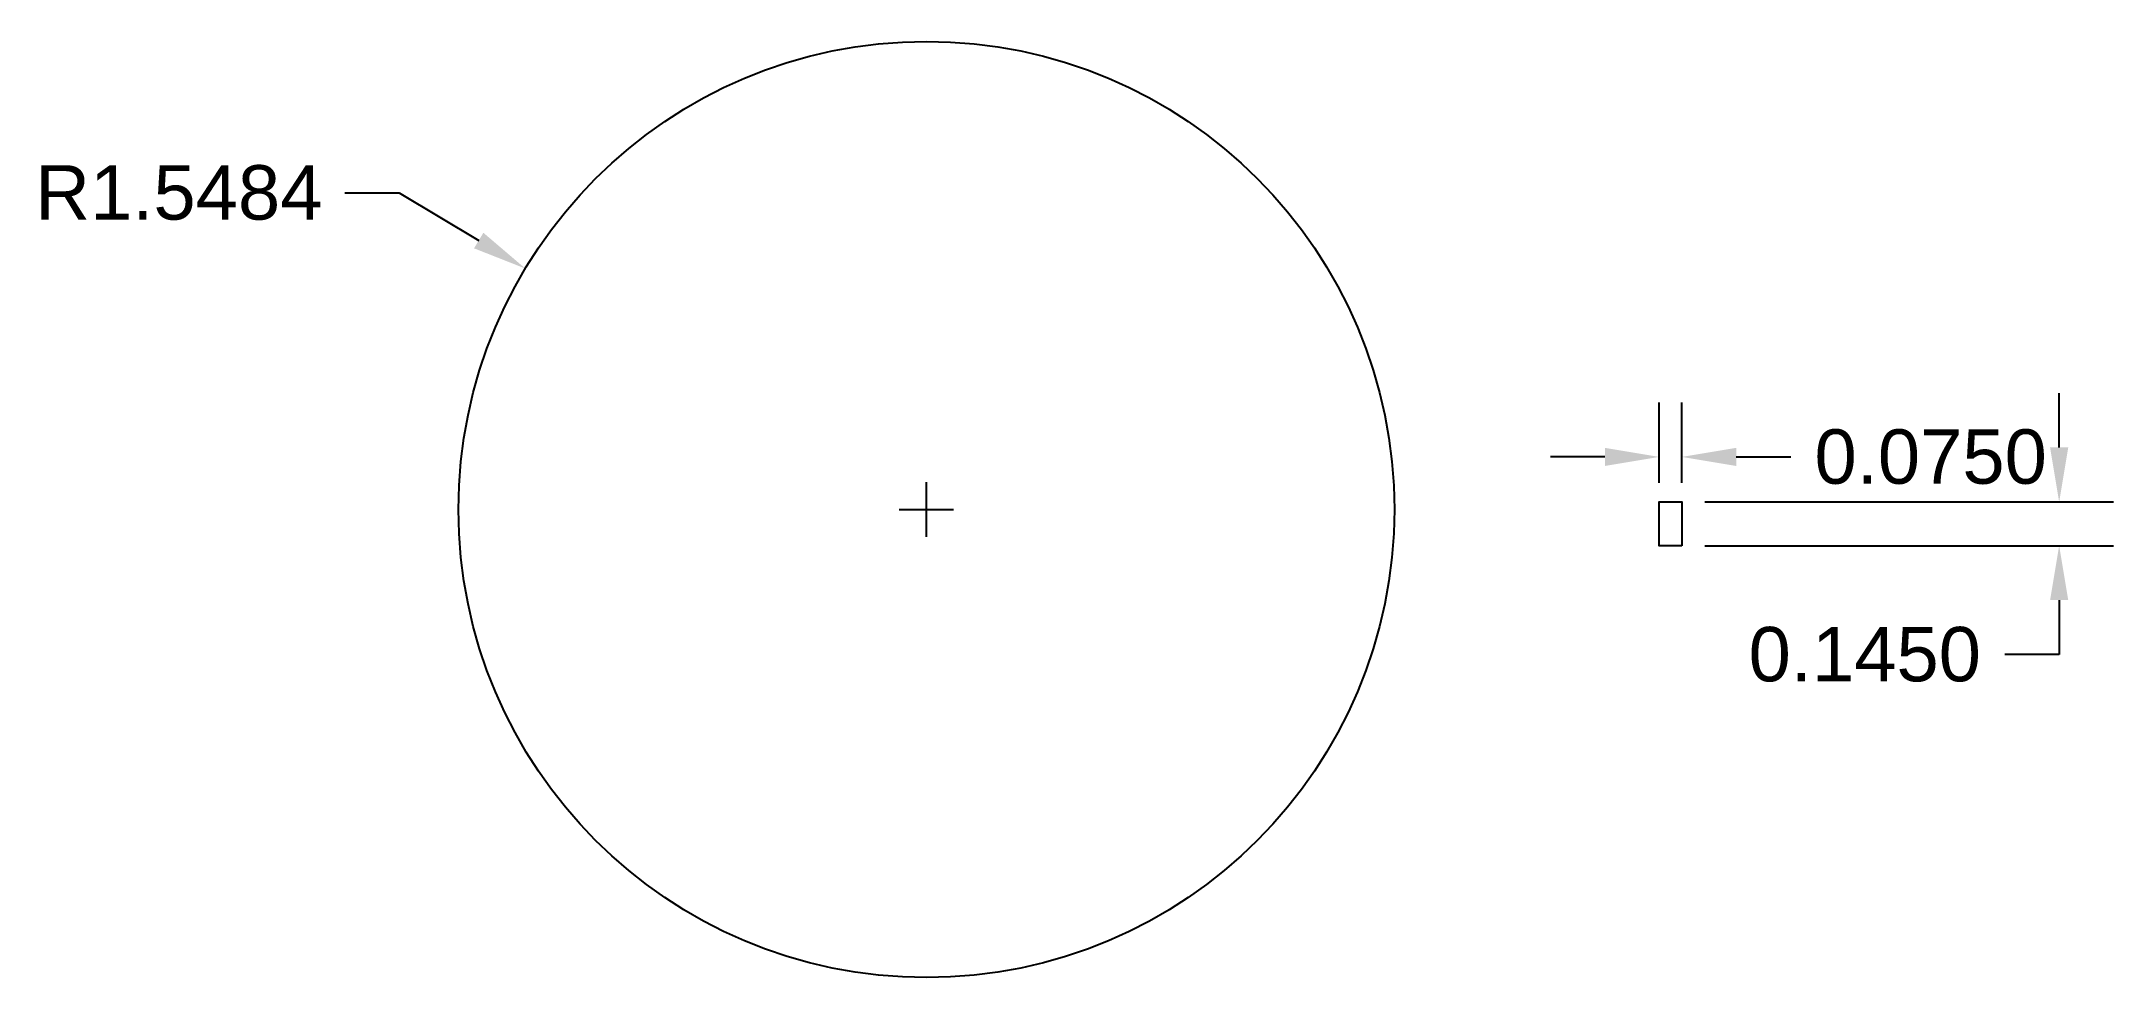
# Model space of a CAD drawing. Header units: metres. Extents: x 15.35 to 22.2, y 13.27 to 16.36.
import ezdxf

# ---------------------------------------------------------------- set-up
doc = ezdxf.new("R2010")
doc.units = ezdxf.units.M
doc.header["$MEASUREMENT"] = 0
doc.layers.add('Baza', color=94, linetype='Continuous')
doc.layers.add('dim', color=30, linetype='Continuous')
doc.styles.get("Standard").update_dxf_attribs({"font": 'arial.ttf'})
doc.dimstyles.get("Standard").update_dxf_attribs({"dimtxt": 0.18, "dimasz": 0.18, "dimexe": 0.18, "dimexo": 0.0625, "dimgap": 0.09, "dimtad": 0, "dimtih": 1, "dimtoh": 1, "dimdec": 4, "dimzin": 0, "dimdsep": 46, "dimtxsty": 'Standard', "dimcen": 0.09, "dimadec": 0, "dimazin": 0, "dimtfac": 1, "dimtdec": 4, "dimtofl": 0, "dimtmove": 0, "dimatfit": 3, "dimfxl": 1, "dimtolj": 1, "dimtzin": 0, "dimarcsym": 0})

# ---------------------------------------------------------------- blocks, each defined once
blk = doc.blocks.new('*D1')
at = {"layer": 'Defpoints', "color": 0, "transparency": 16777216}
for p in [(16.947, 15.6114), (18.2744, 14.8143)]:
    blk.add_point(p, dxfattribs=at)
at = {"layer": 'dim', "color": 0, "lineweight": -2, "transparency": 16777216}
for p, q in [((16.3496, 15.862), (16.5296, 15.862)), ((16.5296, 15.862), (16.7927, 15.7041)), ((18.2744, 14.7243), (18.2744, 14.9043)), ((18.1844, 14.8143), (18.3644, 14.8143))]:
    blk.add_line(p, q, dxfattribs=at)
at = {"layer": 'dim', "color": 0, "transparency": 16777216}
blk.add_solid([(16.8081, 15.7298), (16.7772, 15.6783), (16.947, 15.6114)], dxfattribs=at)
at = {"layer": 'dim', "color": 0, "transparency": 16777216, "insert": (15.8002, 15.862), "char_height": 0.18, "attachment_point": 5}
blk.add_mtext('\\A1;R1.5484', dxfattribs=at)
blk = doc.blocks.new('*D2')
at = {"layer": 'Defpoints', "color": 0, "transparency": 16777216}
for p in [(20.7745, 14.9882), (20.6995, 14.8395), (20.7745, 14.8395)]:
    blk.add_point(p, dxfattribs=at)
at = {"layer": 'dim', "color": 0, "lineweight": -2, "transparency": 16777216}
for p, q in [((20.6995, 14.902), (20.6995, 15.1682)), ((20.7745, 14.902), (20.7745, 15.1682)), ((20.5195, 14.9882), (20.3395, 14.9882)), ((20.9545, 14.9882), (21.1345, 14.9882))]:
    blk.add_line(p, q, dxfattribs=at)
at = {"layer": 'dim', "color": 0, "transparency": 16777216}
for points in [[(20.5195, 15.0182), (20.5195, 14.9582), (20.6995, 14.9882)], [(20.9545, 15.0182), (20.9545, 14.9582), (20.7745, 14.9882)]]:
    blk.add_solid(points, dxfattribs=at)
at = {"layer": 'dim', "color": 0, "transparency": 16777216, "insert": (21.5978, 14.9882), "char_height": 0.18, "attachment_point": 5}
blk.add_mtext('\\A1;0.0750', dxfattribs=at)
blk = doc.blocks.new('*D3')
at = {"layer": 'Defpoints', "color": 0, "transparency": 16777216}
for p in [(20.7877, 14.8395), (20.7877, 14.6945), (22.023, 14.6945)]:
    blk.add_point(p, dxfattribs=at)
at = {"layer": 'dim', "color": 0, "lineweight": -2, "transparency": 16777216}
for p, q in [((22.023, 15.0195), (22.023, 15.1995)), ((20.8502, 14.8395), (22.203, 14.8395)), ((20.8502, 14.6945), (22.203, 14.6945)), ((22.023, 14.5145), (22.023, 14.3345)), ((22.023, 14.3345), (21.843, 14.3345))]:
    blk.add_line(p, q, dxfattribs=at)
at = {"layer": 'dim', "color": 0, "transparency": 16777216}
for points in [[(21.993, 15.0195), (22.053, 15.0195), (22.023, 14.8395)], [(21.993, 14.5145), (22.053, 14.5145), (22.023, 14.6945)]]:
    blk.add_solid(points, dxfattribs=at)
at = {"layer": 'dim', "color": 0, "transparency": 16777216, "insert": (21.3797, 14.3345), "char_height": 0.18, "attachment_point": 5}
blk.add_mtext('\\A1;0.1450', dxfattribs=at)

msp = doc.modelspace()

# ---------------------------------------------------------------- linework, layer by layer
at = {"layer": 'Baza'}
msp.add_lwpolyline([(20.77452, 14.69447), (20.69952, 14.69447), (20.69952, 14.83947), (20.77452, 14.83947)], close=True, dxfattribs=at)
msp.add_circle((18.27442, 14.81427), 1.5484, dxfattribs=at)

# ---------------------------------------------------------------- dimensions: what is measured, and where the dimension line sits
at = {"layer": 'dim'}
dim = msp.add_radius_dim(center=(18.27442, 14.81427), mpoint=(16.94697, 15.6114), dimstyle='Standard', dxfattribs=at)
dim.commit()
dim.dimension.update_dxf_attribs({"geometry": '*D1', "text_midpoint": (15.80021, 15.86203), "dimtype": 164})
dim = msp.add_linear_dim(base=(20.77452, 14.98821), p1=(20.69952, 14.83947), p2=(20.77452, 14.83947), dimstyle='Standard', dxfattribs=at)
dim.commit()
dim.dimension.update_dxf_attribs({"geometry": '*D2', "text_midpoint": (21.59785, 14.98821)})
dim = msp.add_linear_dim(base=(22.02299, 14.69447), p1=(20.78766, 14.83947), p2=(20.78766, 14.69447), angle=90, dimstyle='Standard', dxfattribs=at)
dim.commit()
dim.dimension.update_dxf_attribs({"geometry": '*D3', "text_midpoint": (21.37967, 14.33447)})

doc.saveas('drawing.dxf')
